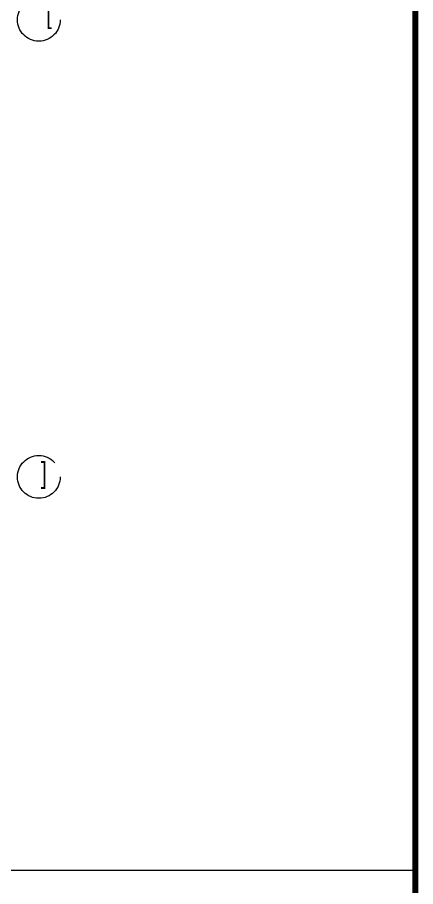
# Model space of a CAD drawing. Extents: x 800 to 995, y 398 to 804.
# Drawn here: x 918.13 to 926.49, y 687.81 to 706.07 of the extents above; entities that cross this region are included whole.
import ezdxf

# ---------------------------------------------------------------- set-up
doc = ezdxf.new("R2010")
doc.units = 0
doc.header["$MEASUREMENT"] = 0
doc.linetypes.add('CENTERX2', pattern=[4, 2.5, -0.5, 0.5, -0.5])
for name, color, linetype, lineweight in [('axis', 1, 'CENTERX2', 5), ('txt in circle', 11, 'CONTINUOUS', 13), ('UG-BORDER', 20, 'CONTINUOUS', 80)]:
    doc.layers.add(name, color=color, linetype=linetype, lineweight=lineweight)
doc.styles.add('SOSA2', font='SOSA.shx', dxfattribs={"width": 0.8})

msp = doc.modelspace()

# ---------------------------------------------------------------- linework, layer by layer
at = {"layer": 'axis', "color": 0}
for centre in [(918.58, 706.018), (918.58, 696.418)]:
    msp.add_circle(centre, 0.45, dxfattribs=at)
at = {"layer": 'UG-BORDER'}
msp.add_line((926.487, 653.453), (926.487, 722.846), dxfattribs=at)
at = {"layer": 'UG-BORDER', "color": 14, "lineweight": 20}
msp.add_line((926.487, 688.149), (848.151, 688.149), dxfattribs=at)

# ---------------------------------------------------------------- texts
at = {"layer": 'txt in circle', "color": 0, "ltscale": 0.01, "attachment_point": 5, "style": 'SOSA2'}
for s, insert, char_height in [('[', (918.792, 706.078), 0.392), (']', (918.686, 696.446), 0.435)]:
    msp.add_mtext(s, dxfattribs=dict(at, insert=insert, char_height=char_height))

doc.saveas('drawing.dxf')
